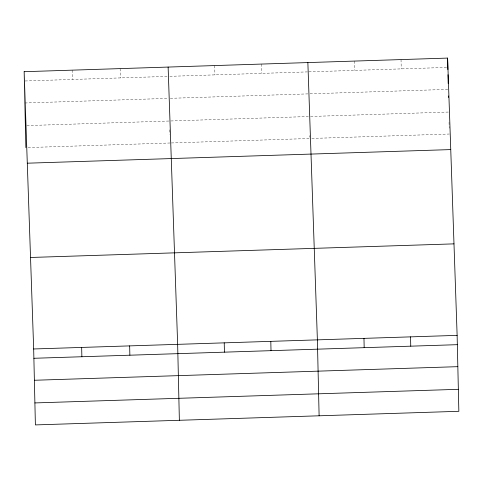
<?xml version="1.0" encoding="UTF-8"?>
<svg xmlns="http://www.w3.org/2000/svg" width="483" height="483" viewBox="0 0 483 483"><rect width="100%" height="100%" fill="white"/><g stroke="black" fill="none" stroke-linecap="round" stroke-linejoin="round"><path stroke-width="0.36" stroke-dasharray="2.42 1.81" d="M25.11 80.975L167.589 76.399M169.841 76.326L307.327 71.907M308.83 71.858L447.065 67.415M24.862 102.988L168.084 98.387M170.336 98.315L307.822 93.895M310.08 93.823L448.315 89.379M26.873 125.592L169.352 121.016M170.849 120.967L308.341 116.548M310.593 116.475L448.828 112.038M28.123 147.556L169.847 143.004M171.35 142.956L309.591 138.512L309.525 135.584M311.843 138.44L449.329 134.026M449.063 122.296L449.196 128.158M401.029 59.584L401.24 68.888M354.444 61.081L354.655 70.385M261.285 64.076L261.496 73.38M214.706 65.573L214.917 74.877M169.551 129.812L169.648 134.208M120.134 68.61L120.345 77.914M72.142 70.15L72.353 79.453"/><path stroke-width="0.72" d="M24.15 71.695L447.608 58.087L457.129 335.371L458.85 411.305L35.392 424.913L33.671 348.974L24.15 71.695L25.871 147.629M27.29 163.194L450.748 149.591M30.526 257.475L453.984 243.867M33.671 348.974L457.129 335.371M33.882 358.283L457.341 344.675M34.378 380.266L457.836 366.663M34.897 402.925L458.349 389.316M307.864 62.579L317.385 339.863L319.112 415.797M168.126 67.065L177.647 344.349L179.368 420.288M447.608 58.087L447.868 69.588M447.983 74.72L448.182 83.517M448.465 95.96L448.502 97.421M410.544 336.868L410.755 346.172M363.965 338.366L364.176 347.669M270.806 341.36L271.017 350.664M224.227 342.852L224.438 352.155M129.655 345.894L129.867 355.198M81.663 347.434L81.875 356.738"/></g></svg>
